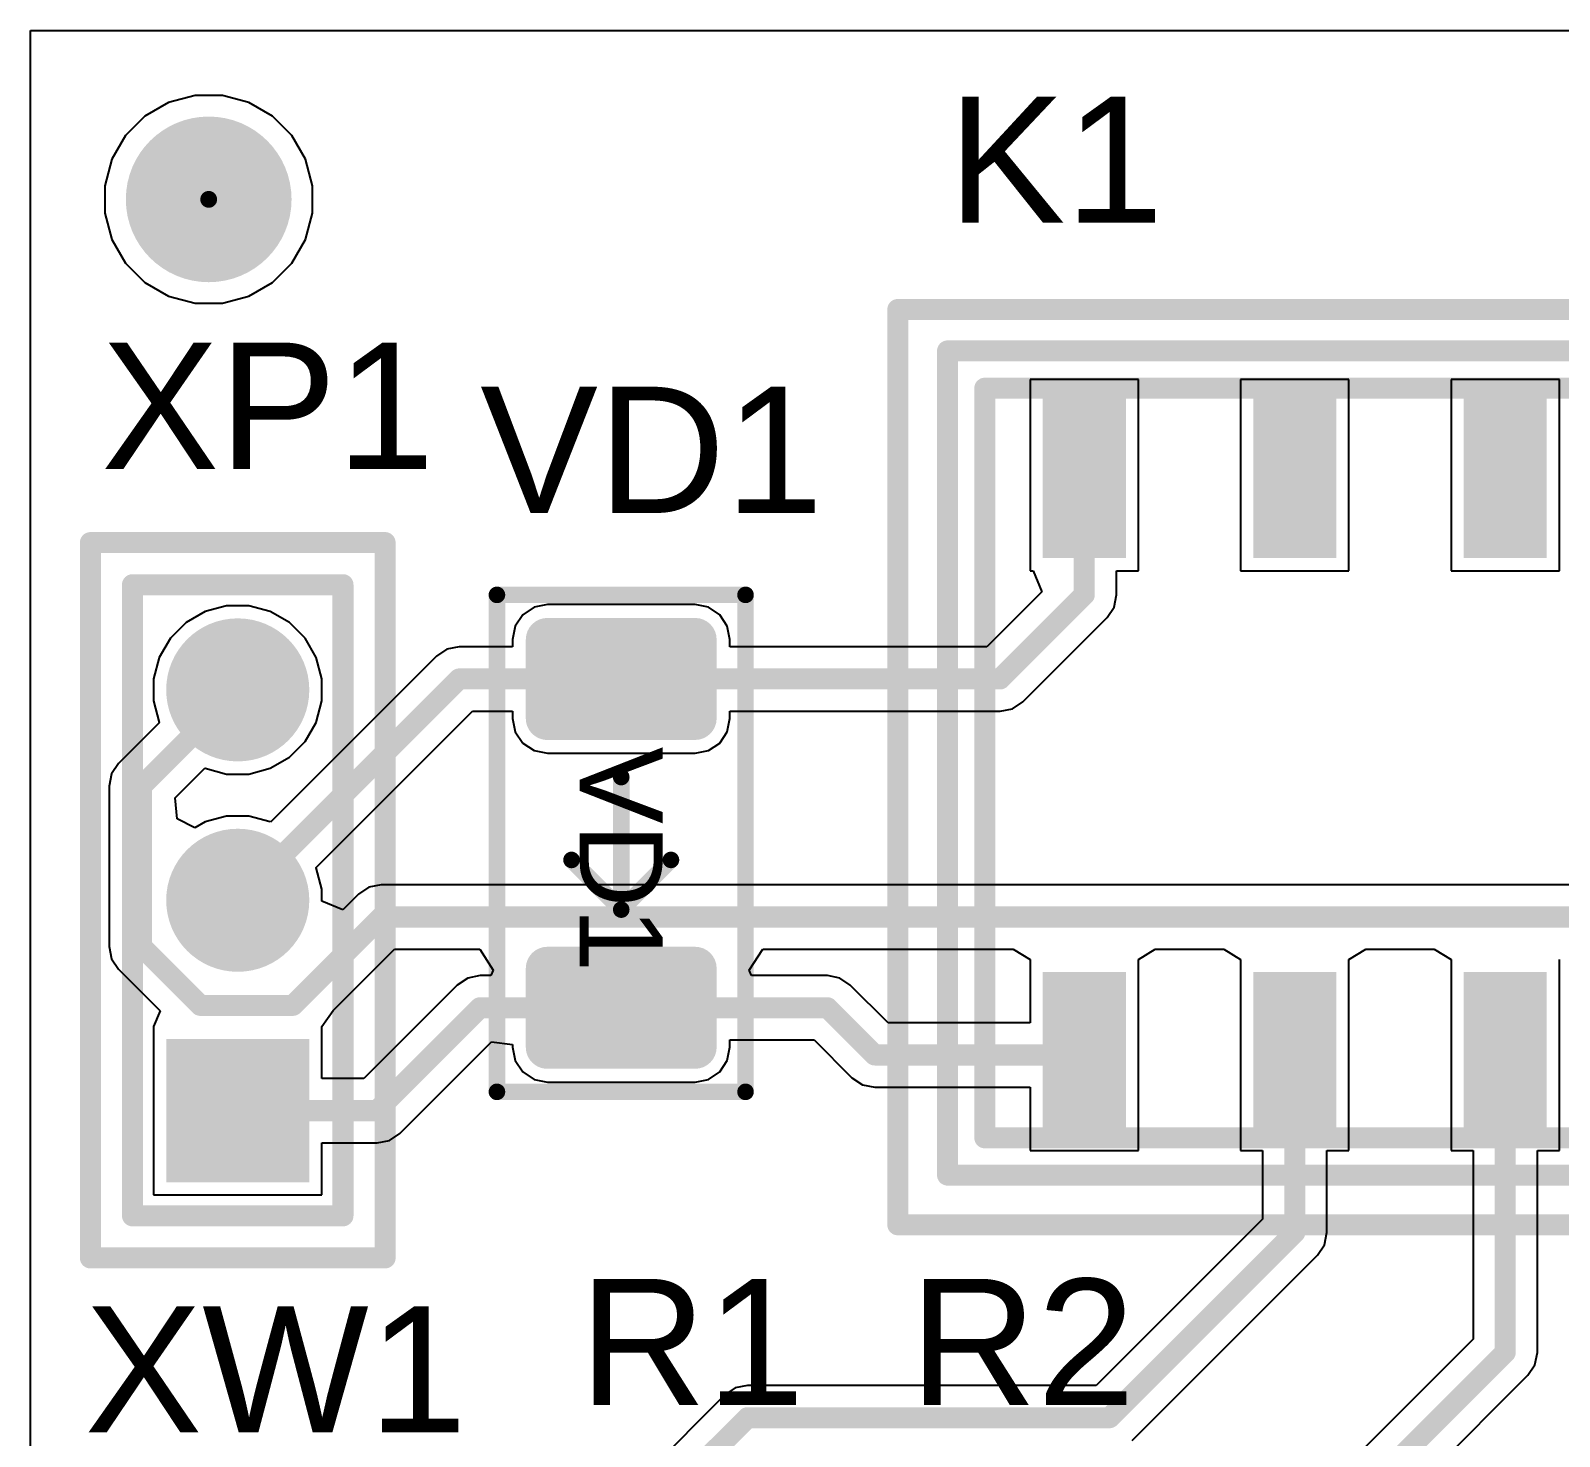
# Model space of a CAD drawing. Header units: inches. Extents: x 2.15 to 3.88, y 2.95 to 4.29.
# Drawn here: x 2.539 to 3.266, y 3.623 to 4.291 of the extents above; entities that cross this region are included whole.
import ezdxf

# ---------------------------------------------------------------- set-up
doc = ezdxf.new("R2010")
doc.units = ezdxf.units.IN
doc.header["$MEASUREMENT"] = 0
for name, color, linetype in [('Bottom Layer', 5, 'Continuous'), ('Bottom Solder', 6, 'Continuous'), ('Mechanical 13', 56, 'Continuous'), ('Mechanical 15', 56, 'Continuous'), ('Multi-Layer', 9, 'Continuous'), ('Pad Holes', 156, 'Continuous'), ('Top Layer', 1, 'Continuous'), ('Top Overlay', 2, 'Continuous'), ('Top Paste', 8, 'Continuous'), ('Top Solder', 216, 'Continuous')]:
    doc.layers.add(name, color=color, linetype=linetype)
doc.styles.add('Arial', font='', dxfattribs={"height": 0.2})
doc.styles.get('Arial').set_extended_font_data('Arial')

# ---------------------------------------------------------------- blocks, each defined once
blk = doc.blocks.new('PLS_1_3_3')
at = {"layer": 'Bottom Layer'}
blk.add_hatch(color=5, dxfattribs=at).paths.add_polyline_path([(-0.03, 0.03), (0.03, 0.03), (0.03, -0.03), (-0.03, -0.03)])
h = blk.add_hatch(color=5, dxfattribs=at)
edge = h.paths.add_edge_path()
edge.add_arc((0.1, 0), 0.03, 0, 360)
h = blk.add_hatch(color=5, dxfattribs=at)
edge = h.paths.add_edge_path()
edge.add_arc((0.2, 0), 0.03, 0, 360)
at = {"layer": 'Bottom Solder'}
blk.add_hatch(color=6, dxfattribs=at).paths.add_polyline_path([(-0.034, 0.034), (0.034, 0.034), (0.034, -0.034), (-0.034, -0.034)])
h = blk.add_hatch(color=6, dxfattribs=at)
edge = h.paths.add_edge_path()
edge.add_arc((0.1, 0), 0.034, 0, 360)
h = blk.add_hatch(color=6, dxfattribs=at)
edge = h.paths.add_edge_path()
edge.add_arc((0.2, 0), 0.034, 0, 360)
at = {"layer": 'Multi-Layer'}
blk.add_hatch(color=9, dxfattribs=at).paths.add_polyline_path([(-0.03, 0.03), (0.03, 0.03), (0.03, -0.03), (-0.03, -0.03)])
h = blk.add_hatch(color=9, dxfattribs=at)
edge = h.paths.add_edge_path()
edge.add_arc((0.1, 0), 0.03, 0, 360)
h = blk.add_hatch(color=9, dxfattribs=at)
edge = h.paths.add_edge_path()
edge.add_arc((0.2, 0), 0.03, 0, 360)
at = {"layer": 'Pad Holes'}
h = blk.add_hatch(color=7, dxfattribs=at)
edge = h.paths.add_edge_path()
edge.add_arc((0, 0), 0.01969, 0, 360)
h = blk.add_hatch(color=7, dxfattribs=at)
edge = h.paths.add_edge_path()
edge.add_arc((0.1, 0), 0.01969, 0, 360)
h = blk.add_hatch(color=7, dxfattribs=at)
edge = h.paths.add_edge_path()
edge.add_arc((0.2, 0), 0.01969, 0, 360)
at = {"layer": 'Top Layer'}
blk.add_hatch(color=1, dxfattribs=at).paths.add_polyline_path([(-0.03, 0.03), (0.03, 0.03), (0.03, -0.03), (-0.03, -0.03)])
h = blk.add_hatch(color=1, dxfattribs=at)
edge = h.paths.add_edge_path()
edge.add_arc((0.1, 0), 0.03, 0, 360)
h = blk.add_hatch(color=1, dxfattribs=at)
edge = h.paths.add_edge_path()
edge.add_arc((0.2, 0), 0.03, 0, 360)
at = {"layer": 'Top Solder'}
blk.add_hatch(color=216, dxfattribs=at).paths.add_polyline_path([(-0.034, 0.034), (0.034, 0.034), (0.034, -0.034), (-0.034, -0.034)])
h = blk.add_hatch(color=216, dxfattribs=at)
edge = h.paths.add_edge_path()
edge.add_arc((0.1, 0), 0.034, 0, 360)
h = blk.add_hatch(color=216, dxfattribs=at)
edge = h.paths.add_edge_path()
edge.add_arc((0.2, 0), 0.034, 0, 360)
at = {"layer": 'Mechanical 13'}
for points in [[(-0.05, 0.05, 0.01, 0.01, 0), (-0.05, -0.05, 0.01, 0.01, 0)], [(-0.05, 0.05, 0.01, 0.01, 0), (0.25, 0.05, 0.01, 0.01, 0)], [(0.25, 0.05, 0.01, 0.01, 0), (0.25, -0.05, 0.01, 0.01, 0)], [(-0.05, -0.05, 0.01, 0.01, 0), (0.25, -0.05, 0.01, 0.01, 0)]]:
    blk.add_lwpolyline(points, format="xyseb", dxfattribs=at)
for points in [[(-0.0525, 0.05, 0.005, 0.005, 1), (-0.0475, 0.05, 0.005, 0.005, 1)], [(-0.0525, 0.05, 0.005, 0.005, 1), (-0.0475, 0.05, 0.005, 0.005, 1)], [(0.2475, 0.05, 0.005, 0.005, 1), (0.2525, 0.05, 0.005, 0.005, 1)], [(0.2475, 0.05, 0.005, 0.005, 1), (0.2525, 0.05, 0.005, 0.005, 1)], [(-0.0525, -0.05, 0.005, 0.005, 1), (-0.0475, -0.05, 0.005, 0.005, 1)], [(-0.0525, -0.05, 0.005, 0.005, 1), (-0.0475, -0.05, 0.005, 0.005, 1)], [(0.2475, -0.05, 0.005, 0.005, 1), (0.2525, -0.05, 0.005, 0.005, 1)], [(0.2475, -0.05, 0.005, 0.005, 1), (0.2525, -0.05, 0.005, 0.005, 1)]]:
    blk.add_lwpolyline(points, format="xyseb", close=True, dxfattribs=at)
at = {"layer": 'Mechanical 15'}
for points in [[(-0.07, 0.07, 0.01, 0.01, 0), (-0.07, -0.07, 0.01, 0.01, 0)], [(-0.07, 0.07, 0.01, 0.01, 0), (0.27, 0.07, 0.01, 0.01, 0)], [(0.27, 0.07, 0.01, 0.01, 0), (0.27, -0.07, 0.01, 0.01, 0)], [(-0.07, -0.07, 0.01, 0.01, 0), (0.27, -0.07, 0.01, 0.01, 0)]]:
    blk.add_lwpolyline(points, format="xyseb", dxfattribs=at)
for points in [[(-0.0725, 0.07, 0.005, 0.005, 1), (-0.0675, 0.07, 0.005, 0.005, 1)], [(-0.0725, 0.07, 0.005, 0.005, 1), (-0.0675, 0.07, 0.005, 0.005, 1)], [(0.2675, 0.07, 0.005, 0.005, 1), (0.2725, 0.07, 0.005, 0.005, 1)], [(0.2675, 0.07, 0.005, 0.005, 1), (0.2725, 0.07, 0.005, 0.005, 1)], [(-0.0725, -0.07, 0.005, 0.005, 1), (-0.0675, -0.07, 0.005, 0.005, 1)], [(-0.0725, -0.07, 0.005, 0.005, 1), (-0.0675, -0.07, 0.005, 0.005, 1)], [(0.2675, -0.07, 0.005, 0.005, 1), (0.2725, -0.07, 0.005, 0.005, 1)], [(0.2675, -0.07, 0.005, 0.005, 1), (0.2725, -0.07, 0.005, 0.005, 1)]]:
    blk.add_lwpolyline(points, format="xyseb", close=True, dxfattribs=at)
at = {"layer": 'Top Overlay'}
for points in [[(-0.07, 0.07, 0.01, 0.01, 0), (-0.07, -0.07, 0.01, 0.01, 0)], [(-0.07, 0.07, 0.01, 0.01, 0), (0.27, 0.07, 0.01, 0.01, 0)], [(0.27, 0.07, 0.01, 0.01, 0), (0.27, -0.07, 0.01, 0.01, 0)], [(-0.07, -0.07, 0.01, 0.01, 0), (0.27, -0.07, 0.01, 0.01, 0)]]:
    blk.add_lwpolyline(points, format="xyseb", dxfattribs=at)
for points in [[(-0.0725, 0.07, 0.005, 0.005, 1), (-0.0675, 0.07, 0.005, 0.005, 1)], [(-0.0725, 0.07, 0.005, 0.005, 1), (-0.0675, 0.07, 0.005, 0.005, 1)], [(0.2675, 0.07, 0.005, 0.005, 1), (0.2725, 0.07, 0.005, 0.005, 1)], [(0.2675, 0.07, 0.005, 0.005, 1), (0.2725, 0.07, 0.005, 0.005, 1)], [(-0.0725, -0.07, 0.005, 0.005, 1), (-0.0675, -0.07, 0.005, 0.005, 1)], [(-0.0725, -0.07, 0.005, 0.005, 1), (-0.0675, -0.07, 0.005, 0.005, 1)], [(0.2675, -0.07, 0.005, 0.005, 1), (0.2725, -0.07, 0.005, 0.005, 1)], [(0.2675, -0.07, 0.005, 0.005, 1), (0.2725, -0.07, 0.005, 0.005, 1)]]:
    blk.add_lwpolyline(points, format="xyseb", close=True, dxfattribs=at)
blk = doc.blocks.new('DO_214AC_2__SMA__6')
at = {"layer": 'Top Layer'}
h = blk.add_hatch(color=1, dxfattribs=at)
edge = h.paths.add_edge_path()
edge.add_arc((-0.0969, 0.03509), 0.00625, 90, 180)
edge.add_line((-0.10315, 0.03509), (-0.10315, -0.03509))
edge.add_arc((-0.0969, -0.03509), 0.00625, 180, 270)
edge.add_line((-0.0969, -0.04134), (-0.0594, -0.04134))
edge.add_arc((-0.0594, -0.03509), 0.00625, 270, 360)
edge.add_line((-0.05315, -0.03509), (-0.05315, 0.03509))
edge.add_arc((-0.0594, 0.03509), 0.00625, 0, 90)
edge.add_line((-0.0594, 0.04134), (-0.0969, 0.04134))
h = blk.add_hatch(color=1, dxfattribs=at)
edge = h.paths.add_edge_path()
edge.add_arc((0.0594, 0.03509), 0.00625, 90, 180)
edge.add_line((0.05315, 0.03509), (0.05315, -0.03509))
edge.add_arc((0.0594, -0.03509), 0.00625, 180, 270)
edge.add_line((0.0594, -0.04134), (0.0969, -0.04134))
edge.add_arc((0.0969, -0.03509), 0.00625, 270, 360)
edge.add_line((0.10315, -0.03509), (0.10315, 0.03509))
edge.add_arc((0.0969, 0.03509), 0.00625, 0, 90)
edge.add_line((0.0969, 0.04134), (0.0594, 0.04134))
at = {"layer": 'Top Paste'}
h = blk.add_hatch(color=8, dxfattribs=at)
edge = h.paths.add_edge_path()
edge.add_arc((-0.0969, 0.03509), 0.00625, 90, 180)
edge.add_line((-0.10315, 0.03509), (-0.10315, -0.03509))
edge.add_arc((-0.0969, -0.03509), 0.00625, 180, 270)
edge.add_line((-0.0969, -0.04134), (-0.0594, -0.04134))
edge.add_arc((-0.0594, -0.03509), 0.00625, 270, 360)
edge.add_line((-0.05315, -0.03509), (-0.05315, 0.03509))
edge.add_arc((-0.0594, 0.03509), 0.00625, 0, 90)
edge.add_line((-0.0594, 0.04134), (-0.0969, 0.04134))
h = blk.add_hatch(color=8, dxfattribs=at)
edge = h.paths.add_edge_path()
edge.add_arc((0.0594, 0.03509), 0.00625, 90, 180)
edge.add_line((0.05315, 0.03509), (0.05315, -0.03509))
edge.add_arc((0.0594, -0.03509), 0.00625, 180, 270)
edge.add_line((0.0594, -0.04134), (0.0969, -0.04134))
edge.add_arc((0.0969, -0.03509), 0.00625, 270, 360)
edge.add_line((0.10315, -0.03509), (0.10315, 0.03509))
edge.add_arc((0.0969, 0.03509), 0.00625, 0, 90)
edge.add_line((0.0969, 0.04134), (0.0594, 0.04134))
at = {"layer": 'Top Solder'}
h = blk.add_hatch(color=216, dxfattribs=at)
edge = h.paths.add_edge_path()
edge.add_arc((-0.0969, 0.03509), 0.01025, 90, 180)
edge.add_line((-0.10715, 0.03509), (-0.10715, -0.03509))
edge.add_arc((-0.0969, -0.03509), 0.01025, 180, 270)
edge.add_line((-0.0969, -0.04534), (-0.0594, -0.04534))
edge.add_arc((-0.0594, -0.03509), 0.01025, 270, 360)
edge.add_line((-0.04915, -0.03509), (-0.04915, 0.03509))
edge.add_arc((-0.0594, 0.03509), 0.01025, 0, 90)
edge.add_line((-0.0594, 0.04534), (-0.0969, 0.04534))
h = blk.add_hatch(color=216, dxfattribs=at)
edge = h.paths.add_edge_path()
edge.add_arc((0.0594, 0.03509), 0.01025, 90, 180)
edge.add_line((0.04915, 0.03509), (0.04915, -0.03509))
edge.add_arc((0.0594, -0.03509), 0.01025, 180, 270)
edge.add_line((0.0594, -0.04534), (0.0969, -0.04534))
edge.add_arc((0.0969, -0.03509), 0.01025, 270, 360)
edge.add_line((0.10715, -0.03509), (0.10715, 0.03509))
edge.add_arc((0.0969, 0.03509), 0.01025, 0, 90)
edge.add_line((0.0969, 0.04534), (0.0594, 0.04534))
at = {"layer": 'Top Overlay'}
for points in [[(0.11811, 0.05906, 0.00787, 0.00787, 0), (-0.11811, 0.05906, 0.00787, 0.00787, 0)], [(-0.11811, -0.05906, 0.00787, 0.00787, 0), (-0.11811, 0.05906, 0.00787, 0.00787, 0)], [(0.11811, -0.05906, 0.00787, 0.00787, 0), (0.11811, 0.05906, 0.00787, 0.00787, 0)], [(0.0315, 0, 0.00787, 0.00787, 0), (0.00787, 0.02362, 0.00787, 0.00787, 0)], [(0.0315, 0, 0.00787, 0.00787, 0), (-0.0315, 0, 0.00787, 0.00787, 0)], [(0.00787, -0.02362, 0.00787, 0.00787, 0), (0.0315, 0, 0.00787, 0.00787, 0)], [(0.11811, -0.05906, 0.00787, 0.00787, 0), (-0.11811, -0.05906, 0.00787, 0.00787, 0)]]:
    blk.add_lwpolyline(points, format="xyseb", dxfattribs=at)
for points in [[(-0.12008, 0.05906, 0.00394, 0.00394, 1), (-0.11614, 0.05906, 0.00394, 0.00394, 1)], [(-0.12008, 0.05906, 0.00394, 0.00394, 1), (-0.11614, 0.05906, 0.00394, 0.00394, 1)], [(0.11614, 0.05906, 0.00394, 0.00394, 1), (0.12008, 0.05906, 0.00394, 0.00394, 1)], [(0.11614, 0.05906, 0.00394, 0.00394, 1), (0.12008, 0.05906, 0.00394, 0.00394, 1)], [(0.00591, 0.02362, 0.00394, 0.00394, 1), (0.00984, 0.02362, 0.00394, 0.00394, 1)], [(-0.03346, 0, 0.00394, 0.00394, 1), (-0.02953, 0, 0.00394, 0.00394, 1)], [(0.02953, 0, 0.00394, 0.00394, 1), (0.03346, 0, 0.00394, 0.00394, 1)], [(0.02953, 0, 0.00394, 0.00394, 1), (0.03346, 0, 0.00394, 0.00394, 1)], [(0.02953, 0, 0.00394, 0.00394, 1), (0.03346, 0, 0.00394, 0.00394, 1)], [(0.00591, -0.02362, 0.00394, 0.00394, 1), (0.00984, -0.02362, 0.00394, 0.00394, 1)], [(-0.12008, -0.05906, 0.00394, 0.00394, 1), (-0.11614, -0.05906, 0.00394, 0.00394, 1)], [(-0.12008, -0.05906, 0.00394, 0.00394, 1), (-0.11614, -0.05906, 0.00394, 0.00394, 1)], [(0.11614, -0.05906, 0.00394, 0.00394, 1), (0.12008, -0.05906, 0.00394, 0.00394, 1)], [(0.11614, -0.05906, 0.00394, 0.00394, 1), (0.12008, -0.05906, 0.00394, 0.00394, 1)]]:
    blk.add_lwpolyline(points, format="xyseb", close=True, dxfattribs=at)
at = {"layer": 'Mechanical 13', "style": 'Arial'}
blk.add_text('VD1', height=0.03937, dxfattribs=at).set_placement((-0.04592, -0.01968))
blk = doc.blocks.new('R_____G6K_2F_7')
at = {"layer": 'Top Layer'}
for points in [[(-0.01575, 0.31102), (0.01575, 0.31102), (0.01575, 0.24016), (-0.01575, 0.24016)], [(0.08425, 0.31102), (0.11575, 0.31102), (0.11575, 0.24016), (0.08425, 0.24016)], [(0.18425, 0.31102), (0.21575, 0.31102), (0.21575, 0.24016), (0.18425, 0.24016)], [(0.28425, 0.31102), (0.31575, 0.31102), (0.31575, 0.24016), (0.28425, 0.24016)], [(-0.01575, 0.03543), (0.01575, 0.03543), (0.01575, -0.03543), (-0.01575, -0.03543)], [(0.08425, 0.03543), (0.11575, 0.03543), (0.11575, -0.03543), (0.08425, -0.03543)], [(0.18425, 0.03543), (0.21575, 0.03543), (0.21575, -0.03543), (0.18425, -0.03543)], [(0.28425, 0.03543), (0.31575, 0.03543), (0.31575, -0.03543), (0.28425, -0.03543)]]:
    blk.add_hatch(color=1, dxfattribs=at).paths.add_polyline_path(points)
at = {"layer": 'Top Paste'}
for points in [[(-0.01575, 0.31102), (0.01575, 0.31102), (0.01575, 0.24016), (-0.01575, 0.24016)], [(0.08425, 0.31102), (0.11575, 0.31102), (0.11575, 0.24016), (0.08425, 0.24016)], [(0.18425, 0.31102), (0.21575, 0.31102), (0.21575, 0.24016), (0.18425, 0.24016)], [(0.28425, 0.31102), (0.31575, 0.31102), (0.31575, 0.24016), (0.28425, 0.24016)], [(-0.01575, 0.03543), (0.01575, 0.03543), (0.01575, -0.03543), (-0.01575, -0.03543)], [(0.08425, 0.03543), (0.11575, 0.03543), (0.11575, -0.03543), (0.08425, -0.03543)], [(0.18425, 0.03543), (0.21575, 0.03543), (0.21575, -0.03543), (0.18425, -0.03543)], [(0.28425, 0.03543), (0.31575, 0.03543), (0.31575, -0.03543), (0.28425, -0.03543)]]:
    blk.add_hatch(color=8, dxfattribs=at).paths.add_polyline_path(points)
at = {"layer": 'Top Solder'}
for points in [[(-0.01975, 0.31502), (0.01975, 0.31502), (0.01975, 0.23616), (-0.01975, 0.23616)], [(0.08025, 0.31502), (0.11975, 0.31502), (0.11975, 0.23616), (0.08025, 0.23616)], [(0.18025, 0.31502), (0.21975, 0.31502), (0.21975, 0.23616), (0.18025, 0.23616)], [(0.28025, 0.31502), (0.31975, 0.31502), (0.31975, 0.23616), (0.28025, 0.23616)], [(-0.01975, 0.03943), (0.01975, 0.03943), (0.01975, -0.03943), (-0.01975, -0.03943)], [(0.08025, 0.03943), (0.11975, 0.03943), (0.11975, -0.03943), (0.08025, -0.03943)], [(0.18025, 0.03943), (0.21975, 0.03943), (0.21975, -0.03943), (0.18025, -0.03943)], [(0.28025, 0.03943), (0.31975, 0.03943), (0.31975, -0.03943), (0.28025, -0.03943)]]:
    blk.add_hatch(color=216, dxfattribs=at).paths.add_polyline_path(points)
at = {"layer": 'Mechanical 13'}
for points in [[(-0.04724, 0.31693, 0.01, 0.01, 0), (0.34449, 0.31693, 0.01, 0.01, 0)], [(-0.04724, -0.03937, 0.01, 0.01, 0), (-0.04724, 0.31693, 0.01, 0.01, 0)], [(0.34449, -0.03937, 0.01, 0.01, 0), (0.34449, 0.31693, 0.01, 0.01, 0)], [(-0.04724, -0.03937, 0.01, 0.01, 0), (0.34449, -0.03937, 0.01, 0.01, 0)]]:
    blk.add_lwpolyline(points, format="xyseb", dxfattribs=at)
for points in [[(-0.04974, 0.31693, 0.005, 0.005, 1), (-0.04474, 0.31693, 0.005, 0.005, 1)], [(-0.04974, 0.31693, 0.005, 0.005, 1), (-0.04474, 0.31693, 0.005, 0.005, 1)], [(0.34199, 0.31693, 0.005, 0.005, 1), (0.34699, 0.31693, 0.005, 0.005, 1)], [(0.34199, 0.31693, 0.005, 0.005, 1), (0.34699, 0.31693, 0.005, 0.005, 1)], [(-0.04974, -0.03937, 0.005, 0.005, 1), (-0.04474, -0.03937, 0.005, 0.005, 1)], [(-0.04974, -0.03937, 0.005, 0.005, 1), (-0.04474, -0.03937, 0.005, 0.005, 1)], [(0.34199, -0.03937, 0.005, 0.005, 1), (0.34699, -0.03937, 0.005, 0.005, 1)], [(0.34199, -0.03937, 0.005, 0.005, 1), (0.34699, -0.03937, 0.005, 0.005, 1)]]:
    blk.add_lwpolyline(points, format="xyseb", close=True, dxfattribs=at)
at = {"layer": 'Mechanical 15'}
for points in [[(-0.08858, 0.35433, 0.01, 0.01, 0), (0.38583, 0.35433, 0.01, 0.01, 0)], [(-0.08858, -0.08071, 0.01, 0.01, 0), (-0.08858, 0.35433, 0.01, 0.01, 0)], [(0.38583, -0.08071, 0.01, 0.01, 0), (0.38583, 0.35433, 0.01, 0.01, 0)], [(-0.08858, -0.08071, 0.01, 0.01, 0), (0.38583, -0.08071, 0.01, 0.01, 0)]]:
    blk.add_lwpolyline(points, format="xyseb", dxfattribs=at)
for points in [[(-0.09108, 0.35433, 0.005, 0.005, 1), (-0.08608, 0.35433, 0.005, 0.005, 1)], [(-0.09108, 0.35433, 0.005, 0.005, 1), (-0.08608, 0.35433, 0.005, 0.005, 1)], [(0.38333, 0.35433, 0.005, 0.005, 1), (0.38833, 0.35433, 0.005, 0.005, 1)], [(0.38333, 0.35433, 0.005, 0.005, 1), (0.38833, 0.35433, 0.005, 0.005, 1)], [(-0.09108, -0.08071, 0.005, 0.005, 1), (-0.08608, -0.08071, 0.005, 0.005, 1)], [(-0.09108, -0.08071, 0.005, 0.005, 1), (-0.08608, -0.08071, 0.005, 0.005, 1)], [(0.38333, -0.08071, 0.005, 0.005, 1), (0.38833, -0.08071, 0.005, 0.005, 1)], [(0.38333, -0.08071, 0.005, 0.005, 1), (0.38833, -0.08071, 0.005, 0.005, 1)]]:
    blk.add_lwpolyline(points, format="xyseb", close=True, dxfattribs=at)
at = {"layer": 'Top Overlay'}
for points in [[(-0.06496, 0.33465, 0.01, 0.01, 0), (0.3622, 0.33465, 0.01, 0.01, 0)], [(-0.06496, -0.05709, 0.01, 0.01, 0), (-0.06496, 0.33465, 0.01, 0.01, 0)], [(0.3622, -0.05709, 0.01, 0.01, 0), (0.3622, 0.33465, 0.01, 0.01, 0)], [(-0.06496, -0.05709, 0.01, 0.01, 0), (0.3622, -0.05709, 0.01, 0.01, 0)]]:
    blk.add_lwpolyline(points, format="xyseb", dxfattribs=at)
for points in [[(-0.06746, 0.33465, 0.005, 0.005, 1), (-0.06246, 0.33465, 0.005, 0.005, 1)], [(-0.06746, 0.33465, 0.005, 0.005, 1), (-0.06246, 0.33465, 0.005, 0.005, 1)], [(0.3597, 0.33465, 0.005, 0.005, 1), (0.3647, 0.33465, 0.005, 0.005, 1)], [(0.3597, 0.33465, 0.005, 0.005, 1), (0.3647, 0.33465, 0.005, 0.005, 1)], [(-0.06746, -0.05709, 0.005, 0.005, 1), (-0.06246, -0.05709, 0.005, 0.005, 1)], [(-0.06746, -0.05709, 0.005, 0.005, 1), (-0.06246, -0.05709, 0.005, 0.005, 1)], [(0.3597, -0.05709, 0.005, 0.005, 1), (0.3647, -0.05709, 0.005, 0.005, 1)], [(0.3597, -0.05709, 0.005, 0.005, 1), (0.3647, -0.05709, 0.005, 0.005, 1)]]:
    blk.add_lwpolyline(points, format="xyseb", close=True, dxfattribs=at)

msp = doc.modelspace()

# ---------------------------------------------------------------- hatches: boundary and pattern name
at = {"layer": 'Bottom Solder'}
h = msp.add_hatch(color=6, dxfattribs=at)
edge = h.paths.add_edge_path()
edge.add_arc((2.624, 4.2111), 0.004, 0, 360)
at = {"layer": 'Pad Holes'}
h = msp.add_hatch(color=7, dxfattribs=at)
edge = h.paths.add_edge_path()
edge.add_arc((2.624, 4.2111), 0.03937, 0, 360)
at = {"layer": 'Top Solder'}
h = msp.add_hatch(color=216, dxfattribs=at)
edge = h.paths.add_edge_path()
edge.add_arc((2.624, 4.2111), 0.004, 0, 360)

# ---------------------------------------------------------------- linework, layer by layer
at = {"layer": 'Top Layer'}
for p, q in [((2.53937, 2.95276), (2.53937, 4.29134)), ((2.53937, 4.29134), (3.87795, 4.29134)), ((2.60494, 4.25711), (2.59369, 4.25061)), ((2.6175, 4.26047), (2.60494, 4.25711)), ((2.6305, 4.26047), (2.6175, 4.26047)), ((2.64306, 4.25711), (2.6305, 4.26047)), ((2.65431, 4.25061), (2.64306, 4.25711)), ((2.59369, 4.25061), (2.58449, 4.24142)), ((2.66351, 4.24142), (2.65431, 4.25061)), ((2.58449, 4.24142), (2.57799, 4.23016)), ((2.67001, 4.23016), (2.66351, 4.24142)), ((2.57799, 4.23016), (2.57463, 4.2176)), ((2.67337, 4.2176), (2.67001, 4.23016)), ((2.57463, 4.2176), (2.57463, 4.2046)), ((2.67337, 4.2046), (2.67337, 4.2176)), ((2.57463, 4.2046), (2.57799, 4.19205)), ((2.67001, 4.19205), (2.67337, 4.2046)), ((2.57799, 4.19205), (2.58449, 4.18079)), ((2.66351, 4.18079), (2.67001, 4.19205)), ((2.58449, 4.18079), (2.59369, 4.1716)), ((2.65431, 4.1716), (2.66351, 4.18079)), ((2.59369, 4.1716), (2.60494, 4.1651)), ((2.64306, 4.1651), (2.65431, 4.1716)), ((2.60494, 4.1651), (2.6175, 4.16173)), ((2.6305, 4.16173), (2.64306, 4.1651)), ((2.6175, 4.16173), (2.6305, 4.16173)), ((3.06575, 4.12543), (3.01425, 4.12543)), ((3.01425, 4.12543), (3.01425, 4.03457)), ((3.06575, 4.03457), (3.06575, 4.12543)), ((3.16575, 4.12543), (3.11425, 4.12543)), ((3.11425, 4.12543), (3.11425, 4.03457)), ((3.16575, 4.03457), (3.16575, 4.12543)), ((3.26575, 4.12543), (3.21425, 4.12543)), ((3.21425, 4.12543), (3.21425, 4.03457)), ((3.26575, 4.03457), (3.26575, 4.12543)), ((3.01425, 4.03457), (3.01565, 4.03457)), ((3.01565, 4.03457), (3.01979, 4.02457)), ((3.05529, 4.02315), (3.05529, 4.03457)), ((3.05529, 4.03457), (3.06575, 4.03457)), ((3.11425, 4.03457), (3.16575, 4.03457)), ((3.21425, 4.03457), (3.26575, 4.03457)), ((3.01979, 4.02457), (2.99367, 3.99844)), ((2.63253, 4.01795), (2.62236, 4.01523)), ((2.64306, 4.01795), (2.63253, 4.01795)), ((2.65324, 4.01523), (2.64306, 4.01795)), ((2.77857, 4.01721), (2.7732, 4.01362)), ((2.78491, 4.01847), (2.77857, 4.01721)), ((2.85509, 4.01847), (2.78491, 4.01847)), ((2.86143, 4.01721), (2.85509, 4.01847)), ((2.8668, 4.01362), (2.86143, 4.01721)), ((3.05081, 4.01234), (3.05413, 4.0173)), ((3.05413, 4.0173), (3.05529, 4.02315)), ((2.61324, 4.00996), (2.60579, 4.00251)), ((2.62236, 4.01523), (2.61324, 4.00996)), ((2.66236, 4.00996), (2.65324, 4.01523)), ((2.6698, 4.00251), (2.66236, 4.00996)), ((2.7732, 4.01362), (2.7696, 4.00824)), ((2.8704, 4.00824), (2.8668, 4.01362)), ((3.01081, 3.97234), (3.05081, 4.01234)), ((2.60579, 4.00251), (2.60052, 3.99339)), ((2.67507, 3.99339), (2.6698, 4.00251)), ((2.7696, 4.00824), (2.76834, 4.0019)), ((2.87166, 4.0019), (2.8704, 4.00824)), ((2.73714, 3.99728), (2.73218, 3.99396)), ((2.74299, 3.99844), (2.73714, 3.99728)), ((2.76834, 3.99844), (2.74299, 3.99844)), ((2.76834, 4.0019), (2.76834, 3.99844)), ((2.87166, 3.99844), (2.87166, 4.0019)), ((2.99367, 3.99844), (2.87166, 3.99844)), ((2.60052, 3.99339), (2.5978, 3.98322)), ((2.73218, 3.99396), (2.65337, 3.91515)), ((2.6778, 3.98322), (2.67507, 3.99339)), ((2.5978, 3.98322), (2.5978, 3.97269)), ((2.6778, 3.97269), (2.6778, 3.98322)), ((2.5978, 3.97269), (2.60052, 3.96251)), ((2.67499, 3.89352), (2.74933, 3.96786)), ((2.67507, 3.96251), (2.6778, 3.97269)), ((2.74933, 3.96786), (2.76834, 3.96786)), ((2.76834, 3.96786), (2.76834, 3.9644)), ((2.87166, 3.9644), (2.87166, 3.96786)), ((2.87166, 3.96786), (3, 3.96786)), ((3, 3.96786), (3.00585, 3.96902)), ((3.00585, 3.96902), (3.01081, 3.97234)), ((2.6006, 3.96238), (2.58119, 3.94297)), ((2.60052, 3.96251), (2.6006, 3.96238)), ((2.6698, 3.95339), (2.67507, 3.96251)), ((2.76834, 3.9644), (2.7696, 3.95806)), ((2.8704, 3.95806), (2.87166, 3.9644)), ((2.66236, 3.94594), (2.6698, 3.95339)), ((2.7696, 3.95806), (2.7732, 3.95268)), ((2.7732, 3.95268), (2.77857, 3.94909)), ((2.86143, 3.94909), (2.8668, 3.95268)), ((2.8668, 3.95268), (2.8704, 3.95806)), ((2.65324, 3.94068), (2.66236, 3.94594)), ((2.77857, 3.94909), (2.78491, 3.94783)), ((2.78491, 3.94783), (2.85509, 3.94783)), ((2.85509, 3.94783), (2.86143, 3.94909)), ((2.57787, 3.93801), (2.57671, 3.93216)), ((2.58119, 3.94297), (2.57787, 3.93801)), ((2.60807, 3.9266), (2.62223, 3.94075)), ((2.62223, 3.94075), (2.62236, 3.94068)), ((2.62236, 3.94068), (2.63253, 3.93795)), ((2.63253, 3.93795), (2.64306, 3.93795)), ((2.64306, 3.93795), (2.65324, 3.94068)), ((2.57671, 3.93216), (2.57671, 3.856)), ((2.60899, 3.91665), (2.60807, 3.9266)), ((2.61737, 3.91235), (2.60899, 3.91665)), ((2.62236, 3.91523), (2.61737, 3.91235)), ((2.63253, 3.91795), (2.62236, 3.91523)), ((2.64306, 3.91795), (2.63253, 3.91795)), ((2.65324, 3.91523), (2.64306, 3.91795)), ((2.65337, 3.91515), (2.65324, 3.91523)), ((2.67507, 3.89339), (2.67499, 3.89352)), ((2.6778, 3.88322), (2.67507, 3.89339)), ((2.6778, 3.87757), (2.6778, 3.88322)), ((2.69519, 3.88081), (2.6878, 3.87342)), ((2.70015, 3.88413), (2.69519, 3.88081)), ((2.706, 3.88529), (2.70015, 3.88413)), ((3.32, 3.88529), (2.706, 3.88529)), ((2.6878, 3.87342), (2.6778, 3.87757)), ((2.57671, 3.856), (2.57787, 3.85015)), ((2.57787, 3.85015), (2.58119, 3.84519)), ((2.68314, 3.82551), (2.71233, 3.85471)), ((2.71233, 3.85471), (2.75278, 3.85471)), ((2.75278, 3.85471), (2.75923, 3.84471)), ((2.88077, 3.84471), (2.88722, 3.85471)), ((2.88722, 3.85471), (3.00627, 3.85471)), ((3.00627, 3.85471), (3.01425, 3.84984)), ((3.01425, 3.84984), (3.01425, 3.8197)), ((3.06575, 3.84984), (3.07373, 3.85471)), ((3.06575, 3.75898), (3.06575, 3.84984)), ((3.07373, 3.85471), (3.10627, 3.85471)), ((3.10627, 3.85471), (3.11425, 3.84984)), ((3.11425, 3.84984), (3.11425, 3.84471)), ((3.16575, 3.84984), (3.17373, 3.85471)), ((3.16575, 3.84471), (3.16575, 3.84984)), ((3.17373, 3.85471), (3.20627, 3.85471)), ((3.20627, 3.85471), (3.21425, 3.84984)), ((3.21425, 3.84984), (3.21425, 3.84471)), ((3.26575, 3.84471), (3.26575, 3.84984)), ((2.58119, 3.84519), (2.60091, 3.82546)), ((2.75923, 3.84471), (2.75807, 3.84214)), ((2.88193, 3.84214), (2.88077, 3.84471)), ((3.11425, 3.84471), (3.11425, 3.75898)), ((3.16575, 3.75898), (3.16575, 3.84471)), ((3.21425, 3.84471), (3.21425, 3.75898)), ((3.26575, 3.75898), (3.26575, 3.84471)), ((2.74208, 3.83766), (2.69767, 3.79325)), ((2.74705, 3.84098), (2.74208, 3.83766)), ((2.7529, 3.84214), (2.74705, 3.84098)), ((2.75807, 3.84214), (2.7529, 3.84214)), ((2.918, 3.84214), (2.88193, 3.84214)), ((2.92385, 3.84098), (2.918, 3.84214)), ((2.92881, 3.83766), (2.92385, 3.84098)), ((2.94678, 3.8197), (2.92881, 3.83766)), ((2.60091, 3.82546), (2.5978, 3.81795)), ((2.6778, 3.81795), (2.68314, 3.82551)), ((2.5978, 3.81795), (2.5978, 3.81795)), ((2.5978, 3.81795), (2.5978, 3.73795)), ((2.6778, 3.79325), (2.6778, 3.81795)), ((2.6778, 3.81795), (2.6778, 3.81795)), ((2.6778, 3.81795), (2.6778, 3.81795)), ((3.01425, 3.8197), (2.94678, 3.8197)), ((2.71481, 3.76714), (2.75834, 3.81067)), ((2.75834, 3.81067), (2.76834, 3.80941)), ((2.76834, 3.80941), (2.76834, 3.8081)), ((2.76834, 3.8081), (2.7696, 3.80176)), ((2.8704, 3.80176), (2.87166, 3.8081)), ((2.87166, 3.8081), (2.87166, 3.81156)), ((2.87166, 3.81156), (2.91167, 3.81156)), ((2.91167, 3.81156), (2.92963, 3.7936)), ((2.7696, 3.80176), (2.7732, 3.79638)), ((2.8668, 3.79638), (2.8704, 3.80176)), ((2.69767, 3.79325), (2.6778, 3.79325)), ((2.7732, 3.79638), (2.77857, 3.79279)), ((2.77857, 3.79279), (2.78491, 3.79153)), ((2.85509, 3.79153), (2.86143, 3.79279)), ((2.86143, 3.79279), (2.8668, 3.79638)), ((2.92963, 3.7936), (2.93459, 3.79028)), ((2.78491, 3.79153), (2.85509, 3.79153)), ((2.93459, 3.79028), (2.94044, 3.78912)), ((2.94044, 3.78912), (3.01425, 3.78912)), ((3.01425, 3.78912), (3.01425, 3.75898)), ((2.6778, 3.73795), (2.6778, 3.76266)), ((2.6778, 3.76266), (2.704, 3.76266)), ((2.704, 3.76266), (2.70985, 3.76382)), ((2.70985, 3.76382), (2.71481, 3.76714)), ((3.01425, 3.75898), (3.06575, 3.75898)), ((3.11425, 3.75898), (3.12471, 3.75898)), ((3.12471, 3.75898), (3.12471, 3.72633)), ((3.15529, 3.72), (3.15529, 3.75898)), ((3.15529, 3.75898), (3.16575, 3.75898)), ((3.21425, 3.75898), (3.22471, 3.75898)), ((3.22471, 3.75898), (3.22471, 3.66933)), ((3.25529, 3.663), (3.25529, 3.75898)), ((3.25529, 3.75898), (3.26575, 3.75898)), ((2.5978, 3.73795), (2.6778, 3.73795)), ((3.12471, 3.72633), (3.04567, 3.64729)), ((3.15413, 3.71415), (3.15529, 3.72)), ((3.15081, 3.70919), (3.15413, 3.71415)), ((3.06281, 3.62119), (3.15081, 3.70919)), ((3.22471, 3.66933), (3.11367, 3.55829)), ((3.25413, 3.65715), (3.25529, 3.663)), ((3.25081, 3.65219), (3.25413, 3.65715)), ((2.88, 3.64729), (2.87415, 3.64613)), ((3.04567, 3.64729), (2.88, 3.64729)), ((3.13081, 3.53219), (3.25081, 3.65219)), ((2.86919, 3.64281), (2.82319, 3.59681)), ((2.87415, 3.64613), (2.86919, 3.64281))]:
    msp.add_line(p, q, dxfattribs=at)
for points in [[(3.04, 4.02315, 0.01, 0.01, 0), (3.04, 4.08, 0.01, 0.01, 0)], [(3, 3.98315, 0.01, 0.01, 0), (3.04, 4.02315, 0.01, 0.01, 0)], [(2.6378, 3.87795, 0.01, 0.01, 0), (2.74299, 3.98315, 0.01, 0.01, 0)], [(2.74299, 3.98315, 0.01, 0.01, 0), (2.82, 3.98315, 0.01, 0.01, 0)], [(2.82, 3.98315, 0.01, 0.01, 0), (3, 3.98315, 0.01, 0.01, 0)], [(2.592, 3.93216, 0.01, 0.01, 0), (2.6378, 3.97795, 0.01, 0.01, 0)], [(2.592, 3.856, 0.01, 0.01, 0), (2.592, 3.93216, 0.01, 0.01, 0)], [(2.664, 3.828, 0.01, 0.01, 0), (2.706, 3.87, 0.01, 0.01, 0)], [(2.706, 3.87, 0.01, 0.01, 0), (3.32, 3.87, 0.01, 0.01, 0)], [(2.592, 3.856, 0.01, 0.01, 0), (2.62, 3.828, 0.01, 0.01, 0)], [(2.62, 3.828, 0.01, 0.01, 0), (2.664, 3.828, 0.01, 0.01, 0)], [(2.704, 3.77795, 0.01, 0.01, 0), (2.7529, 3.82685, 0.01, 0.01, 0)], [(2.7529, 3.82685, 0.01, 0.01, 0), (2.82, 3.82685, 0.01, 0.01, 0)], [(2.82, 3.82685, 0.01, 0.01, 0), (2.918, 3.82685, 0.01, 0.01, 0)], [(2.918, 3.82685, 0.01, 0.01, 0), (2.94044, 3.80441, 0.01, 0.01, 0)], [(2.94044, 3.80441, 0.01, 0.01, 0), (3.04, 3.80441, 0.01, 0.01, 0)], [(3.14, 3.72, 0.01, 0.01, 0), (3.14, 3.80441, 0.01, 0.01, 0)], [(3.24, 3.663, 0.01, 0.01, 0), (3.24, 3.80441, 0.01, 0.01, 0)], [(2.6378, 3.77795, 0.01, 0.01, 0), (2.704, 3.77795, 0.01, 0.01, 0)], [(3.052, 3.632, 0.01, 0.01, 0), (3.14, 3.72, 0.01, 0.01, 0)], [(3.12, 3.543, 0.01, 0.01, 0), (3.24, 3.663, 0.01, 0.01, 0)], [(2.834, 3.586, 0.01, 0.01, 0), (2.88, 3.632, 0.01, 0.01, 0)], [(2.88, 3.632, 0.01, 0.01, 0), (3.052, 3.632, 0.01, 0.01, 0)]]:
    msp.add_lwpolyline(points, format="xyseb", dxfattribs=at)
for points in [[(3.0375, 4.08, 0.005, 0.005, 1), (3.0425, 4.08, 0.005, 0.005, 1)], [(3.0375, 4.02315, 0.005, 0.005, 1), (3.0425, 4.02315, 0.005, 0.005, 1)], [(3.0375, 4.02315, 0.005, 0.005, 1), (3.0425, 4.02315, 0.005, 0.005, 1)], [(2.74049, 3.98315, 0.005, 0.005, 1), (2.74549, 3.98315, 0.005, 0.005, 1)], [(2.74049, 3.98315, 0.005, 0.005, 1), (2.74549, 3.98315, 0.005, 0.005, 1)], [(2.8175, 3.98315, 0.005, 0.005, 1), (2.8225, 3.98315, 0.005, 0.005, 1)], [(2.8175, 3.98315, 0.005, 0.005, 1), (2.8225, 3.98315, 0.005, 0.005, 1)], [(2.9975, 3.98315, 0.005, 0.005, 1), (3.0025, 3.98315, 0.005, 0.005, 1)], [(2.9975, 3.98315, 0.005, 0.005, 1), (3.0025, 3.98315, 0.005, 0.005, 1)], [(2.6353, 3.97795, 0.005, 0.005, 1), (2.6403, 3.97795, 0.005, 0.005, 1)], [(2.5895, 3.93216, 0.005, 0.005, 1), (2.5945, 3.93216, 0.005, 0.005, 1)], [(2.5895, 3.93216, 0.005, 0.005, 1), (2.5945, 3.93216, 0.005, 0.005, 1)], [(2.6353, 3.87795, 0.005, 0.005, 1), (2.6403, 3.87795, 0.005, 0.005, 1)], [(2.7035, 3.87, 0.005, 0.005, 1), (2.7085, 3.87, 0.005, 0.005, 1)], [(2.7035, 3.87, 0.005, 0.005, 1), (2.7085, 3.87, 0.005, 0.005, 1)], [(2.5895, 3.856, 0.005, 0.005, 1), (2.5945, 3.856, 0.005, 0.005, 1)], [(2.5895, 3.856, 0.005, 0.005, 1), (2.5945, 3.856, 0.005, 0.005, 1)], [(2.6175, 3.828, 0.005, 0.005, 1), (2.6225, 3.828, 0.005, 0.005, 1)], [(2.6175, 3.828, 0.005, 0.005, 1), (2.6225, 3.828, 0.005, 0.005, 1)], [(2.6615, 3.828, 0.005, 0.005, 1), (2.6665, 3.828, 0.005, 0.005, 1)], [(2.6615, 3.828, 0.005, 0.005, 1), (2.6665, 3.828, 0.005, 0.005, 1)], [(2.7504, 3.82685, 0.005, 0.005, 1), (2.7554, 3.82685, 0.005, 0.005, 1)], [(2.7504, 3.82685, 0.005, 0.005, 1), (2.7554, 3.82685, 0.005, 0.005, 1)], [(2.8175, 3.82685, 0.005, 0.005, 1), (2.8225, 3.82685, 0.005, 0.005, 1)], [(2.8175, 3.82685, 0.005, 0.005, 1), (2.8225, 3.82685, 0.005, 0.005, 1)], [(2.9155, 3.82685, 0.005, 0.005, 1), (2.9205, 3.82685, 0.005, 0.005, 1)], [(2.9155, 3.82685, 0.005, 0.005, 1), (2.9205, 3.82685, 0.005, 0.005, 1)], [(2.93794, 3.80441, 0.005, 0.005, 1), (2.94294, 3.80441, 0.005, 0.005, 1)], [(2.93794, 3.80441, 0.005, 0.005, 1), (2.94294, 3.80441, 0.005, 0.005, 1)], [(3.0375, 3.80441, 0.005, 0.005, 1), (3.0425, 3.80441, 0.005, 0.005, 1)], [(3.1375, 3.80441, 0.005, 0.005, 1), (3.1425, 3.80441, 0.005, 0.005, 1)], [(3.2375, 3.80441, 0.005, 0.005, 1), (3.2425, 3.80441, 0.005, 0.005, 1)], [(2.6353, 3.77795, 0.005, 0.005, 1), (2.6403, 3.77795, 0.005, 0.005, 1)], [(2.7015, 3.77795, 0.005, 0.005, 1), (2.7065, 3.77795, 0.005, 0.005, 1)], [(2.7015, 3.77795, 0.005, 0.005, 1), (2.7065, 3.77795, 0.005, 0.005, 1)], [(3.1375, 3.72, 0.005, 0.005, 1), (3.1425, 3.72, 0.005, 0.005, 1)], [(3.1375, 3.72, 0.005, 0.005, 1), (3.1425, 3.72, 0.005, 0.005, 1)], [(3.2375, 3.663, 0.005, 0.005, 1), (3.2425, 3.663, 0.005, 0.005, 1)], [(3.2375, 3.663, 0.005, 0.005, 1), (3.2425, 3.663, 0.005, 0.005, 1)], [(2.8775, 3.632, 0.005, 0.005, 1), (2.8825, 3.632, 0.005, 0.005, 1)], [(2.8775, 3.632, 0.005, 0.005, 1), (2.8825, 3.632, 0.005, 0.005, 1)], [(3.0495, 3.632, 0.005, 0.005, 1), (3.0545, 3.632, 0.005, 0.005, 1)], [(3.0495, 3.632, 0.005, 0.005, 1), (3.0545, 3.632, 0.005, 0.005, 1)]]:
    msp.add_lwpolyline(points, format="xyseb", close=True, dxfattribs=at)

# ---------------------------------------------------------------- block references
msp.add_blockref('R_____G6K_2F_7', (3.04, 3.80441))
for name, p, rotation in [('PLS_1_3_3', (2.6378, 3.77795), 90), ('DO_214AC_2__SMA__6', (2.82, 3.905), 270)]:
    msp.add_blockref(name, p, dxfattribs=dict(rotation=rotation))

# ---------------------------------------------------------------- texts
at = {"layer": 'Top Overlay', "style": 'Arial'}
for s, p in [('K1', (2.97511, 4.19999)), ('XP1', (2.573, 4.083)), ('VD1', (2.75303, 4.06206)), ('R1', (2.8, 3.638)), ('R2', (2.957, 3.638)), ('XW1', (2.56502, 3.62501))]:
    msp.add_text(s, height=0.06, dxfattribs=at).set_placement(p)

doc.saveas('drawing.dxf')
